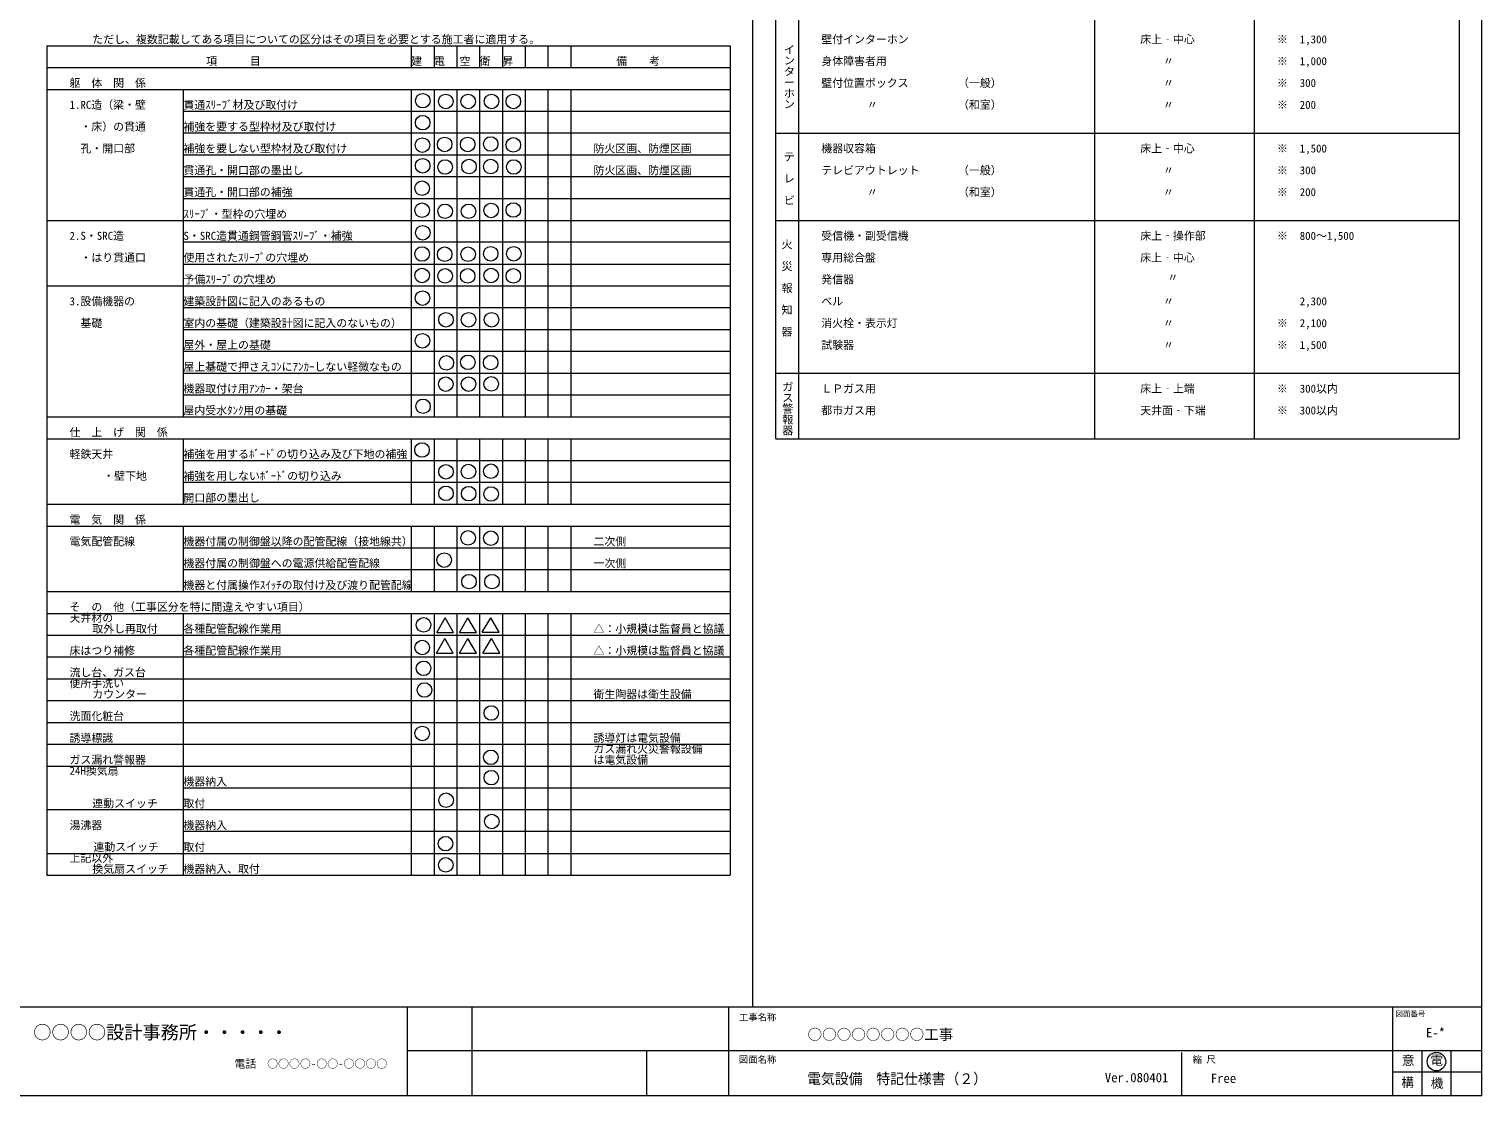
# Model space of a CAD drawing. Units: millimetres on the paper. Extents: x -399 to 402, y -274 to 280.
# Drawn here: x 3.3 to 402.4, y -274.5 to 18.8 of the extents above; entities that cross this region are included whole.
import ezdxf
from ezdxf.enums import TextEntityAlignment as Align

# ---------------------------------------------------------------- set-up
doc = ezdxf.new("R2010")
doc.units = ezdxf.units.MM
for name, color, linetype, lineweight in [('F-0_文字', 4, 'Continuous', 9), ('F-1_枠', 5, 'Continuous', 9), ('F-4_項目枠', 7, 'Continuous', 9)]:
    doc.layers.add(name, color=color, linetype=linetype, lineweight=lineweight)
doc.styles.add('@ＭＳ ゴシック', font='')
doc.styles.add('ＭＳ ゴシック', font='')
doc.styles.get('@ＭＳ ゴシック').set_extended_font_data('@MS Gothic')
doc.styles.get('ＭＳ ゴシック').set_extended_font_data('MS Gothic')

msp = doc.modelspace()

# ---------------------------------------------------------------- linework, layer by layer
at = {"layer": 'F-1_枠', "color": 7}
for p, q in [((202.143, -249.997), (202.143, 279.569)), ((107.187, -250.053), (107.187, -274.453)), ((124.937, -250.053), (124.937, -274.453)), ((195.437, -250.053), (195.437, -274.453)), ((377.86, -249.96), (377.86, -274.36)), ((172.937, -262.153), (172.937, -274.453)), ((319.904, -262.537), (319.904, -274.453))]:
    msp.add_line(p, q, dxfattribs=at)
at = {"layer": 'F-1_枠', "color": 2}
for q in [(402.393, 279.553), (-398.607, -274.447)]:
    msp.add_line((402.393, -274.447), q, dxfattribs=at)
at = {"layer": 'F-1_枠', "color": 4}
for p, q in [((208.401, -93.814), (208.401, 260.186)), ((296.01, 260.186), (296.01, -93.814)), ((339.815, 260.186), (339.815, -93.814)), ((396.135, 260.186), (396.135, -93.814)), ((214.658, 254.186), (214.658, -93.814)), ((8.151, 14.186), (195.885, 14.186)), ((8.151, 14.186), (8.151, -213.814)), ((108.276, 14.186), (108.276, 8.186)), ((114.533, 14.186), (114.533, 8.186)), ((120.791, 14.186), (120.791, 8.186)), ((127.049, 14.186), (127.049, 8.186)), ((133.307, 14.186), (133.307, 8.186)), ((139.565, 14.186), (139.565, 8.186)), ((145.822, 14.186), (145.822, 8.186)), ((152.08, 14.186), (152.08, 8.186)), ((195.885, 14.186), (195.885, -213.814)), ((8.151, 8.186), (195.885, 8.186)), ((8.151, 2.186), (195.885, 2.186)), ((45.697, -87.814), (45.697, 2.186)), ((108.276, 2.186), (108.276, -87.814)), ((114.533, 2.186), (114.533, -87.814)), ((120.791, 2.186), (120.791, -87.814)), ((127.049, 2.186), (127.049, -87.814)), ((133.307, 2.186), (133.307, -87.814)), ((139.565, 2.186), (139.565, -87.814)), ((145.822, 2.186), (145.822, -87.814)), ((152.08, 2.186), (152.08, -87.814)), ((45.697, -3.814), (195.885, -3.814)), ((195.885, -9.814), (45.697, -9.814)), ((208.401, -9.814), (396.135, -9.814)), ((45.697, -15.814), (195.885, -15.814)), ((195.885, -21.814), (45.697, -21.814)), ((45.697, -27.814), (195.885, -27.814)), ((8.151, -33.814), (195.885, -33.814)), ((208.401, -33.814), (396.135, -33.814)), ((195.885, -39.814), (45.697, -39.814)), ((45.697, -45.814), (195.885, -45.814)), ((8.151, -51.814), (195.885, -51.814)), ((195.885, -57.814), (45.697, -57.814)), ((45.697, -63.814), (195.885, -63.814)), ((195.885, -69.814), (45.697, -69.814)), ((45.697, -75.814), (195.885, -75.814)), ((208.401, -75.814), (396.135, -75.814)), ((195.885, -81.814), (45.697, -81.814)), ((8.151, -87.814), (195.885, -87.814)), ((8.151, -93.814), (195.885, -93.814)), ((45.697, -111.814), (45.697, -93.814)), ((108.276, -93.814), (108.276, -111.814)), ((114.533, -93.814), (114.533, -111.814)), ((120.791, -93.814), (120.791, -111.814)), ((127.049, -93.814), (127.049, -111.814)), ((133.307, -93.814), (133.307, -111.814)), ((139.565, -93.814), (139.565, -111.814)), ((145.822, -93.814), (145.822, -111.814)), ((152.08, -93.814), (152.08, -111.814)), ((208.401, -93.814), (396.135, -93.814)), ((45.697, -99.814), (195.885, -99.814)), ((195.885, -105.814), (45.697, -105.814)), ((8.151, -111.814), (195.885, -111.814)), ((8.151, -117.814), (195.885, -117.814)), ((45.697, -135.814), (45.697, -117.814)), ((108.276, -117.814), (108.276, -135.814)), ((114.533, -117.814), (114.533, -135.814)), ((120.791, -117.814), (120.791, -135.814)), ((127.049, -117.814), (127.049, -135.814)), ((133.307, -117.814), (133.307, -135.814)), ((139.565, -117.814), (139.565, -135.814)), ((145.822, -117.814), (145.822, -135.814)), ((152.08, -117.814), (152.08, -135.814)), ((45.697, -123.814), (195.885, -123.814)), ((195.885, -129.814), (45.697, -129.814)), ((8.151, -135.814), (195.885, -135.814)), ((8.151, -141.814), (195.885, -141.814)), ((45.697, -213.814), (45.697, -141.814)), ((108.276, -141.814), (108.276, -213.814)), ((114.533, -141.814), (114.533, -213.814)), ((115.284, -147.051), (117.591, -143.055)), ((120.791, -141.814), (120.791, -213.814)), ((121.557, -147.087), (123.864, -143.091)), ((127.049, -141.814), (127.049, -213.814)), ((127.794, -147.015), (130.101, -143.019)), ((133.307, -141.814), (133.307, -213.814)), ((139.565, -141.814), (139.565, -213.814)), ((145.822, -141.814), (145.822, -213.814)), ((152.08, -141.814), (152.08, -213.814)), ((8.151, -147.814), (195.885, -147.814)), ((115.212, -152.711), (117.519, -148.715)), ((121.557, -152.747), (123.864, -148.751)), ((127.974, -152.747), (130.282, -148.751)), ((195.885, -153.814), (8.151, -153.814)), ((8.151, -159.814), (195.885, -159.814)), ((195.885, -165.814), (8.151, -165.814)), ((8.151, -171.814), (195.885, -171.814)), ((195.885, -177.814), (8.151, -177.814)), ((8.151, -183.814), (195.885, -183.814)), ((45.697, -189.814), (195.885, -189.814)), ((195.885, -195.814), (8.151, -195.814)), ((195.885, -201.814), (45.697, -201.814)), ((8.151, -207.814), (195.885, -207.814)), ((8.151, -213.814), (195.885, -213.814)), ((402.392, -262.086), (107.187, -262.086)), ((385.892, -262.086), (385.892, -274.444)), ((393.892, -262.086), (393.892, -274.438)), ((402.393, -267.936), (377.892, -267.936))]:
    msp.add_line(p, q, dxfattribs=at)
for points in [[(115.284, -147.051), (119.898, -147.051), (117.591, -143.055)], [(121.557, -147.087), (126.172, -147.087), (123.864, -143.091)], [(127.794, -147.015), (132.409, -147.015), (130.101, -143.019)], [(115.212, -152.711), (119.826, -152.711), (117.519, -148.715)], [(121.557, -152.747), (126.172, -152.747), (123.864, -148.751)], [(127.974, -152.747), (132.589, -152.747), (130.282, -148.751)]]:
    msp.add_lwpolyline(points, dxfattribs=at)
for centre in [(111.455, -0.919), (117.755, -1.117), (123.92, -1.117), (130.328, -1.117), (136.331, -1.117), (111.428, -6.957), (111.346, -13.122), (117.456, -12.94), (123.783, -12.94), (130.11, -12.818), (136.315, -13.061), (111.428, -18.801), (117.577, -19.145), (124.148, -19.024), (130.11, -19.024), (136.437, -19.145), (111.265, -24.965), (111.25, -31.009), (117.577, -31.313), (124.026, -31.313), (130.232, -31.07), (136.315, -30.948), (111.433, -37.214), (111.25, -43.055), (117.456, -43.115), (123.904, -43.115), (130.11, -42.994), (136.437, -42.994), (111.25, -48.956), (117.577, -49.078), (123.783, -49.078), (130.232, -48.956), (136.315, -49.078), (111.372, -55.161), (117.821, -61.124), (124.026, -61.124), (130.353, -61.124), (111.359, -66.898), (117.93, -72.982), (123.851, -72.82), (130.097, -72.901), (117.767, -78.822), (124.013, -78.822), (130.26, -78.741), (111.521, -84.906), (111.245, -96.914), (117.816, -102.917), (123.981, -102.836), (130.145, -102.755), (117.816, -108.838), (124.062, -108.919), (130.227, -109.001), (123.899, -121.087), (130.145, -121.168), (117.329, -127.171), (124.143, -133.093), (130.47, -133.093), (111.651, -144.997), (111.286, -151.202), (111.651, -156.921), (111.894, -162.883), (130.267, -169.21), (111.286, -174.807), (130.145, -181.378), (130.267, -186.975), (117.856, -193.18), (130.389, -199.021), (117.694, -205.105), (117.775, -210.945)]:
    msp.add_circle(centre, 2, dxfattribs=at)
at = {"layer": 'F-1_枠', "color": 2}
msp.add_circle((389.892, -265.011), 2.545, dxfattribs=at)
at = {"layer": 'F-4_項目枠'}
msp.add_line((-398.577, -249.997), (402.392, -249.997), dxfattribs=at)

# ---------------------------------------------------------------- texts
at = {"layer": 'F-0_文字', "style": 'ＭＳ ゴシック'}
for s, p in [('ただし、複数記載してある項目についての区分はその項目を必要とする施工者に適用する。', (20.666, 14.186)), ('壁付インターホン', (220.916, 14.186)), ('床上‐中心', (308.526, 14.186)), ('※', (346.072, 14.186)), ('1,300', (352.33, 14.186)), ('項\u3000\u3000\u3000目', (51.955, 8.186)), ('建', (108.276, 8.186)), ('電', (114.533, 8.186)), ('空', (121.545, 8.186)), ('衛', (127.049, 8.186)), ('昇', (133.307, 8.186)), ('備\u3000\u3000考', (164.596, 8.186)), ('身体障害者用', (220.916, 8.186)), ('〃', (314.783, 8.186)), ('※', (346.072, 8.186)), ('1,000', (352.33, 8.186)), ('躯\u3000体\u3000関\u3000係', (14.408, 2.186)), ('壁付位置ボックス', (220.916, 2.186)), ('（一般）', (258.463, 2.186)), ('〃', (314.783, 2.186)), ('※', (346.072, 2.186)), ('300', (352.33, 2.186)), ('1.RC造（梁・壁', (14.408, -3.814)), ('貫通ｽﾘｰﾌﾞ材及び取付け', (45.697, -3.814)), ('〃', (233.432, -3.814)), ('（和室）', (258.463, -3.814)), ('〃', (314.783, -3.814)), ('※', (346.072, -3.814)), ('200', (352.33, -3.814)), ('\u3000・床）の貫通', (14.408, -9.814)), ('補強を要する型枠材及び取付け', (45.697, -9.814)), ('\u3000孔・開口部', (14.408, -15.814)), ('補強を要しない型枠材及び取付け', (45.697, -15.814)), ('防火区画、防煙区画', (158.338, -15.814)), ('機器収容箱', (220.916, -15.814)), ('床上‐中心', (308.526, -15.814)), ('※', (346.072, -15.814)), ('1,500', (352.33, -15.814)), ('貫通孔・開口部の墨出し', (45.697, -21.814)), ('防火区画、防煙区画', (158.338, -21.814)), ('テレビアウトレット', (220.916, -21.814)), ('（一般）', (258.463, -21.814)), ('〃', (314.783, -21.814)), ('※', (346.072, -21.814)), ('300', (352.33, -21.814)), ('貫通孔・開口部の補強', (45.697, -27.814)), ('〃', (233.432, -27.814)), ('（和室）', (258.463, -27.814)), ('〃', (314.783, -27.814)), ('※', (346.072, -27.814)), ('200', (352.33, -27.814)), ('ｽﾘｰﾌﾞ・型枠の穴埋め', (45.697, -33.814)), ('2.S・SRC造', (14.408, -39.814)), ('S・SRC造貫通鋼管鋼管ｽﾘｰﾌﾞ・補強', (45.697, -39.814)), ('受信機・副受信機', (220.916, -39.814)), ('床上‐操作部', (308.526, -39.814)), ('※', (346.072, -39.814)), ('800～1,500', (352.33, -39.814)), ('\u3000・はり貫通口', (14.408, -45.814)), ('使用されたｽﾘｰﾌﾞの穴埋め', (45.697, -45.814)), ('専用総合盤', (220.916, -45.814)), ('床上‐中心', (308.526, -45.814)), ('予備ｽﾘｰﾌﾞの穴埋め', (45.697, -51.814)), ('発信器', (220.916, -51.814)), ('〃', (315.975, -51.274)), ('3.設備機器の', (14.408, -57.814)), ('建築設計図に記入のあるもの', (45.697, -57.814)), ('ベル', (220.916, -57.814)), ('〃', (314.783, -57.814)), ('2,300', (352.33, -57.814)), ('\u3000基礎', (14.408, -63.814)), ('室内の基礎（建築設計図に記入のないもの）', (45.697, -63.814)), ('消火栓・表示灯', (220.916, -63.814)), ('〃', (314.783, -63.814)), ('※', (346.072, -63.814)), ('2,100', (352.33, -63.814)), ('屋外・屋上の基礎', (45.697, -69.814)), ('試験器', (220.916, -69.814)), ('〃', (314.783, -69.814)), ('※', (346.072, -69.814)), ('1,500', (352.33, -69.814)), ('屋上基礎で押さえｺﾝにｱﾝｶｰしない軽微なもの', (45.697, -75.814)), ('機器取付け用ｱﾝｶｰ・架台', (45.697, -81.814)), ('ＬＰガス用', (220.916, -81.814)), ('床上‐上端', (308.526, -81.814)), ('※', (346.072, -81.814)), ('300以内', (352.33, -81.814)), ('屋内受水ﾀﾝｸ用の基礎', (45.697, -87.814)), ('都市ガス用', (220.916, -87.814)), ('天井面‐下端', (308.526, -87.814)), ('※', (346.072, -87.814)), ('300以内', (352.33, -87.814)), ('仕\u3000上\u3000げ\u3000関\u3000係', (14.408, -93.814)), ('軽鉄天井', (14.408, -99.814)), ('補強を用するﾎﾞｰﾄﾞの切り込み及び下地の補強', (45.697, -99.814)), ('\u3000・壁下地', (20.666, -105.814)), ('補強を用しないﾎﾞｰﾄﾞの切り込み', (45.697, -105.814)), ('開口部の墨出し', (45.697, -111.814)), ('電\u3000気\u3000関\u3000係', (14.408, -117.814)), ('電気配管配線', (14.408, -123.814)), ('機器付属の制御盤以降の配管配線（接地線共）', (45.697, -123.814)), ('二次側', (158.338, -123.814)), ('機器付属の制御盤への電源供給配管配線', (45.697, -129.814)), ('一次側', (158.338, -129.814)), ('機器と付属操作ｽｲｯﾁの取付け及び渡り配管配線', (45.697, -135.814)), ('そ\u3000の\u3000他（工事区分を特に間違えやすい項目）', (14.408, -141.814)), ('天井材の', (14.408, -144.814)), ('取外し再取付', (20.666, -147.814)), ('各種配管配線作業用', (45.697, -147.814)), ('△：小規模は監督員と協議', (158.338, -147.814)), ('床はつり補修', (14.408, -153.814)), ('各種配管配線作業用', (45.697, -153.814)), ('△：小規模は監督員と協議', (158.338, -153.814)), ('便所手洗い', (14.408, -162.814)), ('流し台、ガス台', (14.408, -159.814)), ('カウンター', (20.666, -165.814)), ('衛生陶器は衛生設備', (158.338, -165.814)), ('洗面化粧台', (14.408, -171.814)), ('誘導標識', (14.408, -177.814)), ('誘導灯は電気設備', (158.338, -177.814)), ('ガス漏れ火災警報設備', (158.338, -180.814)), ('ガス漏れ警報器', (14.408, -183.814)), ('は電気設備', (158.338, -183.814)), ('24H換気扇', (14.408, -186.814)), ('機器納入', (45.697, -189.814)), ('連動スイッチ', (20.666, -195.814)), ('取付', (45.697, -195.814)), ('湯沸器', (14.408, -201.814)), ('機器納入', (45.697, -201.814)), ('連動スイッチ', (20.973, -207.785)), ('取付', (45.697, -207.814)), ('上記以外', (14.408, -210.814)), ('換気扇スイッチ', (20.666, -213.814)), ('機器納入、取付', (45.697, -213.814))]:
    msp.add_text(s, height=2.199, dxfattribs=at).set_placement(p, align=Align.BOTTOM_LEFT)
at = {"layer": 'F-0_文字', "style": '@ＭＳ ゴシック'}
for s, p in [('インターホン', (210.321, 14.68)), ('テ\u3000レ\u3000ビ', (210.299, -14.755)), ('火\u3000災\u3000報\u3000知\u3000器', (209.676, -38.864)), ('ガス警報器', (209.884, -78.008))]:
    msp.add_text(s, height=2.199, rotation=270, dxfattribs=at).set_placement(p, align=Align.BOTTOM_LEFT)
at = {"layer": 'F-1_枠', "color": 7, "style": 'ＭＳ ゴシック'}
for s, height, p in [('図面番号', 1.466, (378.618, -253.063)), ('○○○○設計事務所・・・・・', 3.666, (4.447, -259.905)), ('工事名称', 1.833, (198.298, -254.303)), ('○○○○○○○○工事', 2.933, (217.151, -259.905)), ('E-*', 2.566, (387.008, -259.127)), ('図面名称', 1.833, (198.298, -265.903)), ('縮 尺', 1.833, (322.904, -265.903)), ('電話\u3000○○○○-○○-○○○○', 2.199, (59.701, -267.381)), ('Ver.080401', 2.566, (298.804, -271.453)), ('Free', 2.566, (327.904, -271.653))]:
    msp.add_text(s, height=height, dxfattribs=at).set_placement(p, align=Align.BOTTOM_LEFT)
at = {"layer": 'F-1_枠', "color": 2, "style": 'ＭＳ ゴシック'}
for s, p in [('意', (380.38, -266.746)), ('電', (388.241, -266.673)), ('構', (380.233, -272.77)), ('機', (388.314, -272.991))]:
    msp.add_text(s, height=2.566, dxfattribs=at).set_placement(p, align=Align.BOTTOM_LEFT)
at = {"layer": 'F-1_枠', "color": 7, "style": 'ＭＳ ゴシック', "width": 0.95}
msp.add_text('電気設備\u3000特記仕様書（２）', height=2.933, dxfattribs=at).set_placement((217.039, -272.066), align=Align.BOTTOM_LEFT)

doc.saveas('drawing.dxf')
